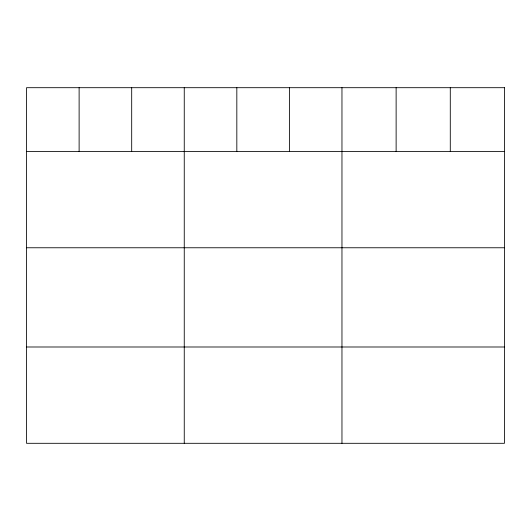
<?xml version="1.0" encoding="UTF-8"?>
<svg xmlns="http://www.w3.org/2000/svg" width="531" height="531" viewBox="0 0 531 531"><rect width="100%" height="100%" fill="white"/><g stroke="black" fill="none" stroke-linecap="round" stroke-linejoin="round"><path stroke-width="0.8" d="M26.55 151.454L504.45 151.454M26.55 247.765L504.45 247.765M26.55 346.995L504.45 346.995M450.288 87.695L450.288 151.454M396.126 87.695L396.126 151.454M341.964 87.695L341.964 443.305M289.395 87.695L289.395 151.454M236.826 87.695L236.826 151.454M184.257 87.695L184.257 443.305M131.688 87.695L131.688 151.454M79.119 87.695L79.119 151.454M504.45 87.695L26.55 87.695L26.55 443.305L504.45 443.305L504.45 87.695"/></g></svg>
